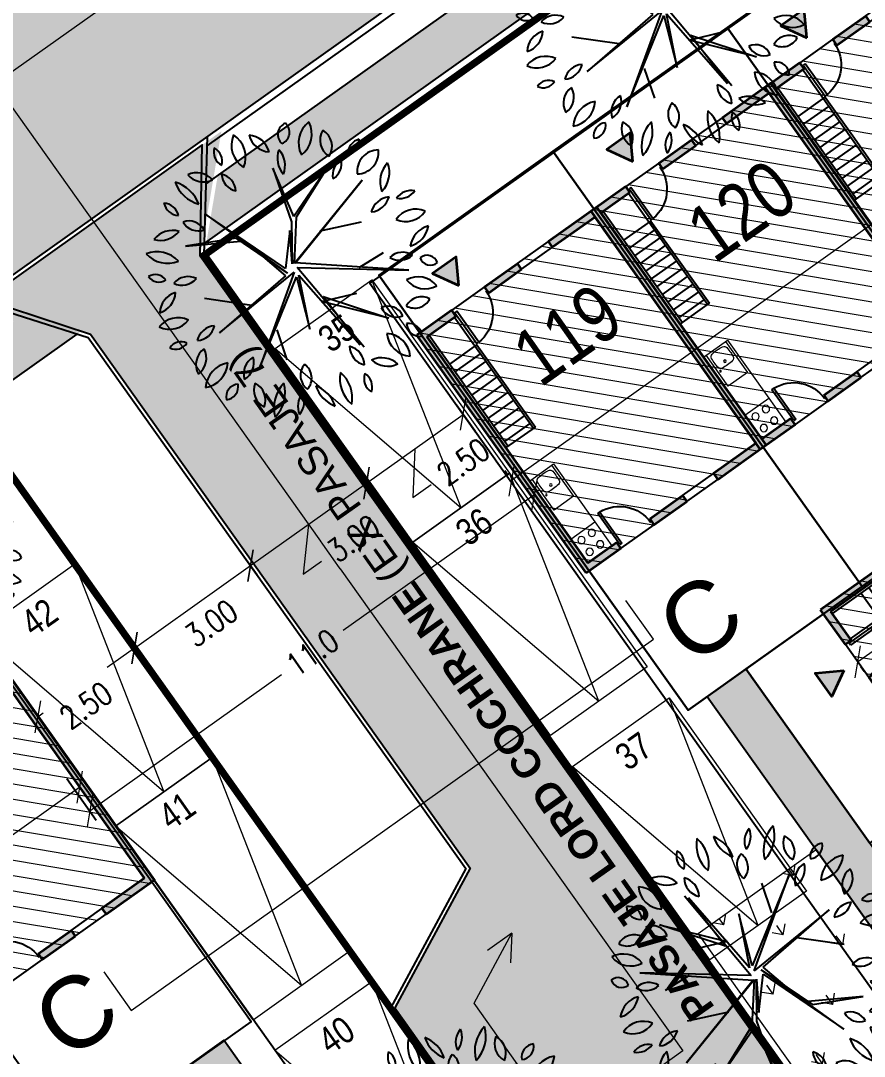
# Model space of a CAD drawing. Header units: metres. Extents: x 12 to 777, y -493 to 333.
# Drawn here: x 461.14 to 478.91, y -296 to -274.19 of the extents above; entities that cross this region are included whole.
import ezdxf
from ezdxf.enums import TextEntityAlignment as Align

# ---------------------------------------------------------------- set-up
doc = ezdxf.new("R2010")
doc.units = ezdxf.units.M
doc.header["$LTSCALE"] = 5
doc.header["$MEASUREMENT"] = 0
doc.linetypes.add('HIDDEN', pattern=[0.375, 0.25, -0.125])
doc.layers.get('0').update_dxf_attribs({"color": 30})
for name, color, linetype, lineweight in [('A-ANNO-DIMS', 3, 'Continuous', 18), ('A-ANNO-TEXT', 3, 'Continuous', 18), ('A-DOOR-FULL', 4, 'Continuous', 25), ('A-ELEV-OVHD', 3, 'HIDDEN', 18), ('A-FLOR-PATT', 8, 'Continuous', 18), ('A-FLOR-STRS', 4, 'Continuous', 25), ('A-FLOR-WDWK', 4, 'Continuous', 25), ('A-FURN', 8, 'Continuous', 18), ('A-WALL-FULL', 7, 'Continuous', 35), ('A-WALL-PATT', 8, 'Continuous', 18), ('G-PLAN-OTLN', 7, 'Continuous', 35), ('U-ANNO-PATT', 8, 'Continuous', 18), ('U-ANNO-SYMB', 3, 'Continuous', 18), ('U-BLDG-TYPE', 7, 'Continuous', 35), ('U-CURB', 4, 'Continuous', 25), ('U-PARK-MNR', 255, 'Continuous', 13)]:
    doc.layers.add(name, color=color, linetype=linetype, lineweight=lineweight)
for name, color, linetype in [('U-BLDG', 7, 'Continuous'), ('U-PROP', 1, 'Continuous'), ('U-SDWK', 4, 'Continuous'), ('U-STRT', 4, 'Continuous'), ('U-VEGE', 70, 'Continuous')]:
    doc.layers.add(name, color=color, linetype=linetype)
doc.styles.add('E-ARIAL', font='arial.ttf')
doc.styles.add('E-ROMANS', font='romans.shx', dxfattribs={"width": 0.8})
doc.dimstyles.new('E-0200_TICK_24', dxfattribs={"dimscale": 0.001, "dimtxt": 480, "dimasz": 480, "dimexe": 240, "dimexo": 120, "dimgap": 240, "dimtad": 0, "dimzin": 0, "dimdsep": 46, "dimtxsty": 'E-ROMANS', "dimblk": 'OBLIQUE', "dimcen": 240, "dimclrd": 256, "dimclre": 256, "dimclrt": 256, "dimadec": 0, "dimazin": 0, "dimtfac": 1, "dimtmove": 1, "dimatfit": 3, "dimldrblk": 'OPEN90', "dimfxl": 1, "dimtfill": 1, "dimtolj": 1, "dimtzin": 0, "dimlwd": -1, "dimarcsym": 0})

# ---------------------------------------------------------------- blocks, each defined once
blk = doc.blocks.new('_Oblique')
at = {"color": 0, "linetype": 'ByBlock', "lineweight": -2}
blk.add_line((-0.5, -0.5), (0.5, 0.5), dxfattribs=at)
blk = doc.blocks.new('*D247')
at = {"layer": 'A-ANNO-DIMS', "lineweight": -2, "ltscale": 5, "transparency": 16777216}
for p, q in [((465.628, -285.17), (466.121, -285.864)), ((463.184, -286.907), (463.678, -287.601))]:
    blk.add_line(p, q, dxfattribs=at)
at = {"layer": 'A-ANNO-DIMS', "ltscale": 5, "transparency": 16777216}
blk.add_line((463.539, -287.405), (465.982, -285.668), dxfattribs=at)
at = {"layer": 'A-ANNO-DIMS', "ltscale": 5, "transparency": 16777216, "xscale": 0.48, "yscale": 0.48, "zscale": 0.48}
for p, rotation in [((465.982, -285.668), 35.41278118758976), ((463.539, -287.405), 215.4127811875897)]:
    blk.add_blockref('_Oblique', p, dxfattribs=dict(at, rotation=rotation))
at = {"layer": 'A-ANNO-DIMS', "ltscale": 5, "transparency": 16777216, "insert": (465.159, -286.88), "char_height": 0.48, "attachment_point": 5, "rotation": 35.4128, "style": 'E-ROMANS', "bg_fill": 3, "box_fill_scale": 1.25, "bg_fill_color": 256, "bg_fill_true_color": 13158600, "bg_fill_transparency": 0}
blk.add_mtext('\\A1;3.00', dxfattribs=at)
blk = doc.blocks.new('_Open90')
at = {"color": 0, "linetype": 'ByBlock', "lineweight": -2}
for p, q in [((-0.5, 0.5), (0, 0)), ((0, 0), (-1, 0)), ((0, 0), (-0.5, -0.5))]:
    blk.add_line(p, q, dxfattribs=at)
blk = doc.blocks.new('*D248')
at = {"layer": 'A-ANNO-DIMS', "lineweight": -2, "ltscale": 5, "transparency": 16777216}
for p, q in [((468.397, -283.892), (468.286, -283.736)), ((465.628, -285.17), (466.121, -285.864))]:
    blk.add_line(p, q, dxfattribs=at)
at = {"layer": 'A-ANNO-DIMS', "ltscale": 5, "transparency": 16777216}
for p, q in [((465.982, -285.668), (468.425, -283.931)), ((467.203, -284.8), (467.09, -285.852)), ((467.09, -285.852), (467.481, -285.574))]:
    blk.add_line(p, q, dxfattribs=at)
at = {"layer": 'A-ANNO-DIMS', "ltscale": 5, "transparency": 16777216, "xscale": 0.48, "yscale": 0.48, "zscale": 0.48}
for p, rotation in [((468.425, -283.931), 35.41278118758976), ((465.982, -285.668), 215.4127811875897)]:
    blk.add_blockref('_Oblique', p, dxfattribs=dict(at, rotation=rotation))
at = {"layer": 'A-ANNO-DIMS', "ltscale": 5, "transparency": 16777216, "insert": (468.153, -285.096), "char_height": 0.48, "attachment_point": 5, "rotation": 35.4128, "style": 'E-ROMANS', "bg_fill": 3, "box_fill_scale": 1.25, "bg_fill_color": 256, "bg_fill_true_color": 13158600, "bg_fill_transparency": 0}
blk.add_mtext('\\A1;3.00', dxfattribs=at)
blk = doc.blocks.new('*D257')
at = {"layer": 'A-ANNO-DIMS', "ltscale": 5, "transparency": 16777216}
for p, q in [((468.425, -283.931), (470.463, -282.482)), ((469.444, -283.207), (469.4, -284.237)), ((469.4, -284.237), (469.791, -283.959))]:
    blk.add_line(p, q, dxfattribs=at)
at = {"layer": 'A-ANNO-DIMS', "lineweight": -2, "ltscale": 5, "transparency": 16777216}
for p, q in [((471.144, -283.441), (470.324, -282.287)), ((468.397, -283.892), (468.286, -283.736))]:
    blk.add_line(p, q, dxfattribs=at)
at = {"layer": 'A-ANNO-DIMS', "ltscale": 5, "transparency": 16777216, "xscale": 0.48, "yscale": 0.48, "zscale": 0.48, "rotation": 215.4127811875897}
blk.add_blockref('_Oblique', (468.425, -283.931), dxfattribs=at)
at = {"layer": 'A-ANNO-DIMS', "ltscale": 5, "transparency": 16777216, "insert": (470.464, -283.481), "char_height": 0.48, "attachment_point": 5, "rotation": 35.4128, "style": 'E-ROMANS', "bg_fill": 3, "box_fill_scale": 1.25, "bg_fill_color": 256, "bg_fill_true_color": 13158600, "bg_fill_transparency": 0}
blk.add_mtext('\\A1;2.50', dxfattribs=at)
at = {"layer": 'A-ANNO-DIMS', "ltscale": 5, "transparency": 16777216, "xscale": 0.48, "yscale": 0.48, "zscale": 0.48, "rotation": 35.41278118758976}
blk.add_blockref('_Oblique', (470.463, -282.482), dxfattribs=at)
blk = doc.blocks.new('*D258')
at = {"layer": 'A-ANNO-DIMS', "lineweight": -2, "ltscale": 5, "transparency": 16777216}
for p, q in [((463.184, -286.907), (463.678, -287.601)), ((462.18, -289.808), (461.362, -288.658))]:
    blk.add_line(p, q, dxfattribs=at)
at = {"layer": 'A-ANNO-DIMS', "ltscale": 5, "transparency": 16777216}
for p, q in [((463.539, -287.405), (462.964, -287.814)), ((461.501, -288.854), (461.619, -288.77))]:
    blk.add_line(p, q, dxfattribs=at)
at = {"layer": 'A-ANNO-DIMS', "ltscale": 5, "transparency": 16777216, "xscale": 0.48, "yscale": 0.48, "zscale": 0.48, "rotation": 35.41278118758976}
blk.add_blockref('_Oblique', (463.539, -287.405), dxfattribs=at)
at = {"layer": 'A-ANNO-DIMS', "ltscale": 5, "transparency": 16777216, "insert": (462.518, -288.61), "char_height": 0.48, "attachment_point": 5, "rotation": 35.4128, "style": 'E-ROMANS', "bg_fill": 3, "box_fill_scale": 1.25, "bg_fill_color": 256, "bg_fill_true_color": 13158600, "bg_fill_transparency": 0}
blk.add_mtext('\\A1;2.50', dxfattribs=at)
at = {"layer": 'A-ANNO-DIMS', "ltscale": 5, "transparency": 16777216, "xscale": 0.48, "yscale": 0.48, "zscale": 0.48, "rotation": 215.4127811875897}
blk.add_blockref('_Oblique', (461.501, -288.854), dxfattribs=at)
blk = doc.blocks.new('arbolito')
at = {"linetype": 'ByBlock'}
for p, q in [((-435.9256, -26.3309), (-435.8532, -27.2363)), ((-435.826, -27.1729), (-435.9075, -26.3671)), ((-435.9075, -26.3671), (-435.8894, -26.8983)), ((-436.2486, -26.4124), (-435.8532, -26.8711)), ((-435.8894, -26.8983), (-436.2486, -26.4124)), ((-435.3912, -26.8953), (-435.3127, -26.6327)), ((-436.6319, -26.6538), (-435.8622, -27.2786)), ((-435.8532, -27.2363), (-436.6319, -26.6538)), ((-435.6298, -26.7353), (-435.826, -27.1729)), ((-435.8079, -27.2182), (-435.0745, -26.7112)), ((-435.0745, -26.7112), (-435.7989, -27.1729)), ((-435.7989, -27.1729), (-435.6298, -26.7353)), ((-435.8532, -26.8711), (-436.1459, -26.7534)), ((-436.2936, -26.9224), (-436.5411, -26.9073)), ((-434.9689, -27.1639), (-435.8079, -27.2182)), ((-435.7264, -27.2363), (-434.9689, -27.1639)), ((-436.7556, -27.5291), (-435.8532, -27.2786)), ((-435.8622, -27.2786), (-436.7556, -27.5291)), ((-436.2001, -27.3812), (-436.5411, -27.2363)), ((-435.8532, -27.2786), (-436.1037, -27.5985)), ((-435.7536, -27.2454), (-435.5665, -27.7524)), ((-435.4669, -28.0845), (-435.7536, -27.2454)), ((-435.6117, -27.6921), (-435.7264, -27.2363)), ((-435.3369, -27.1971), (-435.0351, -27.4838)), ((-436.0433, -27.5895), (-435.8351, -27.2876)), ((-435.986, -27.5382), (-435.7626, -27.2876)), ((-435.8351, -27.2876), (-435.986, -27.5382)), ((-435.7626, -27.2876), (-435.4669, -28.0845)), ((-436.1037, -27.5985), (-436.5775, -27.7977)), ((-436.5775, -27.7977), (-436.0856, -27.6166)), ((-436.1822, -28.0663), (-436.0433, -27.5895)), ((-436.0856, -27.6166), (-436.1822, -28.0663)), ((-435.1651, -27.9517), (-435.6117, -27.6921)), ((-435.5665, -27.7524), (-435.1651, -27.9517))]:
    blk.add_line(p, q, dxfattribs=at)
for centre, radius, start, end in [((-435.6723, -26.087), 0.135, 125.40933, 202.71009), ((-435.875, -26.0291), 0.135, 305.40933, 22.71009), ((-435.3452, -26.1999), 0.2928, 133.81169, 194.30773), ((-435.8316, -26.0609), 0.2928, 313.81169, 14.30773), ((-436.0226, -26.144), 0.2149, 149.47372, 231.75859), ((-436.3406, -26.2036), 0.2149, 329.47372, 51.75859), ((-435.8748, -25.9958), 0.2103, 192.30595, 259.6849), ((-436.118, -26.2476), 0.2103, 12.30595, 79.6849), ((-435.1384, -26.1418), 0.2943, 163.46423, 212.79056), ((-435.668, -26.2174), 0.2943, 343.46423, 32.79056), ((-436.2957, -26.1795), 0.1161, 146.81507, 244.01934), ((-436.4437, -26.2203), 0.1161, 326.81507, 64.01934), ((-435.0833, -26.3473), 0.1729, 104.10036, 168.46502), ((-435.2949, -26.145), 0.1729, 284.10036, 348.46502), ((-435.6964, -26.2995), 0.1708, 145.52479, 220.83273), ((-435.9665, -26.3145), 0.1708, 325.52479, 40.83273), ((-434.886, -26.5821), 0.3032, 100.3005, 160.44765), ((-435.2259, -26.1823), 0.3032, 280.3005, 340.44765), ((-436.5686, -26.4756), 0.1498, 25.45365, 116.6852), ((-436.5006, -26.2773), 0.1498, 205.45365, 296.6852), ((-436.2175, -26.3869), 0.1434, 168.8066, 257.6391), ((-436.3888, -26.4991), 0.1434, 348.8066, 77.6391), ((-435.2752, -26.4618), 0.1476, 103.89139, 198.90395), ((-435.4502, -26.3664), 0.1476, 283.89139, 18.90395), ((-436.5415, -26.3874), 0.2105, 183.31893, 263.19036), ((-436.7766, -26.6086), 0.2105, 3.31893, 83.19036), ((-434.8225, -26.5501), 0.1648, 122.58173, 207.17999), ((-435.0579, -26.4865), 0.1648, 302.58173, 27.17999), ((-436.7822, -26.5887), 0.0949, 163.49335, 274.46973), ((-436.8658, -26.6563), 0.0949, 343.49335, 94.46973), ((-434.7372, -26.7537), 0.1148, 59.98145, 155.66759), ((-436.7107, -26.902), 0.1625, 22.57231, 98.33354), ((-436.5842, -26.6788), 0.1625, 202.57231, 278.33354), ((-434.9231, -26.8768), 0.1707, 86.02822, 161.36976), ((-435.0731, -26.6519), 0.1707, 266.02822, 341.36976), ((-434.7844, -26.607), 0.1148, 239.98145, 335.66759), ((-436.8388, -27.021), 0.218, 69.72014, 135.64891), ((-436.9192, -26.664), 0.218, 249.72014, 315.64891), ((-434.6939, -27.0592), 0.2365, 64.73526, 140.57812), ((-434.7756, -26.6952), 0.2365, 244.73526, 320.57812), ((-436.9745, -27.1828), 0.2058, 30.94824, 110.57839), ((-436.8703, -26.8843), 0.2058, 210.94824, 290.57839), ((-434.6096, -27.1482), 0.1697, 90.25287, 173.52208), ((-434.7789, -26.9594), 0.1697, 270.25287, 353.52208), ((-437.0241, -27.3406), 0.1622, 44.25765, 108.59266), ((-436.9596, -27.0738), 0.1622, 224.25765, 288.59266), ((-436.7477, -27.4131), 0.18, 60.50948, 129.29199), ((-436.773, -27.1171), 0.18, 240.50948, 309.29199), ((-434.8589, -27.3649), 0.1674, 58.87476, 131.21352), ((-434.8827, -27.0958), 0.1674, 238.87476, 311.21352), ((-434.6422, -27.3628), 0.1149, 28.19814, 112.19179), ((-434.5843, -27.2021), 0.1149, 208.19814, 292.19179), ((-437.0685, -27.2893), 0.2377, 280.87616, 345.44791), ((-436.7936, -27.5824), 0.2377, 100.87616, 165.44791), ((-434.7527, -27.6133), 0.2094, 29.1952, 106.7189), ((-434.6301, -27.3106), 0.2094, 209.1952, 286.7189), ((-436.8592, -27.7514), 0.1874, 54.97446, 151.37923), ((-436.9161, -27.5082), 0.1874, 234.97446, 331.37923), ((-434.707, -27.7932), 0.1938, 71.37117, 141.75354), ((-434.7973, -27.4896), 0.1938, 251.37117, 321.75354), ((-436.5628, -27.8455), 0.1609, 87.17243, 157.23647), ((-436.7032, -27.6226), 0.1609, 267.17243, 337.23647), ((-435.0392, -27.8284), 0.1658, 28.80716, 103.91988), ((-434.9338, -27.5876), 0.1658, 208.80716, 283.91988), ((-436.8275, -27.9317), 0.1502, 71.81925, 140.08176), ((-436.8958, -27.6927), 0.1502, 251.81925, 320.08176), ((-434.8579, -27.9208), 0.1087, 359.25572, 87.62866), ((-434.7447, -27.8136), 0.1087, 179.25572, 267.62866), ((-436.5751, -28.0177), 0.1673, 113.47529, 203.45596), ((-436.7951, -27.9309), 0.1673, 293.47529, 23.45596), ((-435.0951, -28.1243), 0.2491, 6.54869, 76.89113), ((-434.7911, -27.8533), 0.2491, 186.54869, 256.89113), ((-436.1133, -28.1412), 0.2057, 122.88731, 186.72533), ((-436.4293, -27.9926), 0.2057, 302.88731, 6.72533), ((-435.2302, -27.991), 0.1508, 173.64998, 254.65144), ((-435.42, -28.1197), 0.1508, 353.64998, 74.65144), ((-436.6772, -27.9831), 0.2286, 271.63276, 352.02679), ((-436.4442, -28.2434), 0.2286, 91.63276, 172.02679), ((-435.6643, -28.1738), 0.1616, 148.78766, 221.59771), ((-435.9234, -28.1974), 0.1616, 328.78766, 41.59771), ((-435.1369, -28.2892), 0.2074, 38.69621, 106.24155), ((-435.033, -27.9604), 0.2074, 218.69621, 286.24155), ((-435.1657, -28.2638), 0.3174, 165.20711, 218.32175), ((-435.7217, -28.3795), 0.3174, 345.20711, 38.32175), ((-436.3943, -28.297), 0.1056, 76.54191, 193.47743), ((-436.4724, -28.2189), 0.1056, 256.54191, 13.47743), ((-436.0541, -28.2697), 0.1953, 159.11699, 230.36062), ((-436.3612, -28.3505), 0.1953, 339.11699, 50.36062), ((-435.8523, -28.4148), 0.2331, 122.11699, 201.72753), ((-436.1927, -28.3037), 0.2331, 302.11699, 21.72753), ((-435.1433, -28.2603), 0.138, 156.77542, 231.28797), ((-435.3564, -28.3135), 0.138, 336.77542, 51.28797), ((-435.7457, -28.4479), 0.1341, 129.7475, 206.0709), ((-435.952, -28.4038), 0.1341, 309.7475, 26.0709), ((-435.7228, -28.4658), 0.1815, 5.31956, 80.41897), ((-435.5119, -28.2701), 0.1815, 185.31956, 260.41897)]:
    blk.add_arc(centre, radius, start, end, dxfattribs=at)
blk = doc.blocks.new('*D252')
at = {"layer": 'A-ANNO-DIMS', "ltscale": 5, "transparency": 16777216}
for p, q in [((484.207, -295.338), (477.468, -300.13)), ((469.13, -306.058), (475.869, -301.267))]:
    blk.add_line(p, q, dxfattribs=at)
at = {"layer": 'A-ANNO-DIMS', "lineweight": -2, "ltscale": 5, "transparency": 16777216}
for p, q in [((484.297, -295.465), (484.068, -295.143)), ((469.22, -306.185), (468.991, -305.863))]:
    blk.add_line(p, q, dxfattribs=at)
at = {"layer": 'A-ANNO-DIMS', "ltscale": 5, "transparency": 16777216, "xscale": 0.48, "yscale": 0.48, "zscale": 0.48}
for p, rotation in [((484.207, -295.338), 35.41278118758976), ((469.13, -306.058), 215.4127811875897)]:
    blk.add_blockref('_Oblique', p, dxfattribs=dict(at, rotation=rotation))
at = {"layer": 'A-ANNO-DIMS', "ltscale": 5, "transparency": 16777216, "insert": (476.676, -300.709), "char_height": 0.48, "attachment_point": 5, "rotation": 35.4128, "style": 'E-ROMANS', "bg_fill": 3, "box_fill_scale": 1.25, "bg_fill_color": 256, "bg_fill_true_color": 13158600, "bg_fill_transparency": 0}
blk.add_mtext('\\A1;18.50', dxfattribs=at)
blk = doc.blocks.new('*D259')
at = {"layer": 'A-ANNO-DIMS', "lineweight": -2, "ltscale": 5, "transparency": 16777216}
for p, q in [((471.488, -283.492), (472.109, -284.365)), ((462.112, -290.151), (462.736, -291.029))]:
    blk.add_line(p, q, dxfattribs=at)
at = {"layer": 'A-ANNO-DIMS', "ltscale": 5, "transparency": 16777216}
for p, q in [((471.97, -284.17), (467.935, -287.038)), ((462.597, -290.833), (466.635, -287.963))]:
    blk.add_line(p, q, dxfattribs=at)
at = {"layer": 'A-ANNO-DIMS', "ltscale": 5, "transparency": 16777216, "xscale": 0.48, "yscale": 0.48, "zscale": 0.48}
for p, rotation in [((471.97, -284.17), 35.41278118758976), ((462.597, -290.833), 215.4127811875897)]:
    blk.add_blockref('_Oblique', p, dxfattribs=dict(at, rotation=rotation))
at = {"layer": 'A-ANNO-DIMS', "ltscale": 5, "transparency": 16777216, "insert": (467.285, -287.501), "char_height": 0.48, "attachment_point": 5, "rotation": 35.4128, "style": 'E-ROMANS', "bg_fill": 3, "box_fill_scale": 1.25, "bg_fill_color": 256, "bg_fill_true_color": 13158600, "bg_fill_transparency": 0}
blk.add_mtext('\\A1;11.0', dxfattribs=at)
blk = doc.blocks.new('LB-SUP PATIOS$0$CASATIPO')
at = {"layer": 'A-FLOR-PATT'}
h = blk.add_hatch(dxfattribs=at)
h.set_pattern_fill('LINE', color=256, scale=0.1, angle=45, style=0)
h.set_pattern_definition([(45, (-6e-14, 0), (-0.224506, 0.224506), [])])
h.paths.add_polyline_path([(-0.075, 6.15), (4.575, 6.15), (4.575, 0), (-0.075, 0)])
at = {"layer": 'A-WALL-FULL'}
blk.add_hatch(color=254, dxfattribs=at).paths.add_polyline_path([(1.25, -0.342), (1.553, -0.866), (0.947, -0.866)])
at = {"layer": 'A-WALL-PATT'}
h = blk.add_hatch(color=256, dxfattribs=at)
h.paths.add_polyline_path([(0.825, 6.15), (-0.075, 6.15), (-0.075, 0), (0.825, 0), (0.825, 0.15), (0.075, 0.15), (0.075, 6), (0.825, 6)])
h.paths.add_polyline_path([(2.525, 0.15), (1.675, 0.15), (1.675, 0), (2.525, 0)])
h.paths.add_polyline_path([(4.575, 6.15), (3.325, 6.15), (3.325, 6), (4.425, 6), (4.425, 0.15), (3.325, 0.15), (3.325, 0), (4.575, 0)])
h.paths.add_polyline_path([(2.525, 6.15), (1.675, 6.15), (1.675, 6), (2.525, 6)])
at = {"layer": 'A-DOOR-FULL'}
for p, q in [((1.675, 6.15), (0.825, 6.15)), ((0.9, 6.07), (0.85, 6.07)), ((0.85, 6.07), (0.85, 5.27)), ((0.9, 5.27), (0.9, 6.07)), ((0.85, 5.27), (0.9, 5.27)), ((0.85, 0.88), (0.9, 0.88)), ((0.85, 0.08), (0.85, 0.88)), ((0.9, 0.88), (0.9, 0.08)), ((0.9, 0.08), (0.85, 0.08))]:
    blk.add_line(p, q, dxfattribs=at)
at = {"layer": 'A-DOOR-FULL', "color": 1}
blk.add_line((1.675, 0), (0.825, 0), dxfattribs=at)
at = {"layer": 'A-DOOR-FULL'}
for centre, start, end in [((0.847, 6.071), 273.7768, 359.9185), ((0.847, 0.079), 0.0815, 86.2232)]:
    blk.add_arc(centre, 0.803, start, end, dxfattribs=at)
at = {"layer": 'A-FLOR-STRS'}
for p, q in [((0.075, 3.025), (0.835, 3.025)), ((0.135, 2.9), (0.785, 2.9)), ((0.135, 2.7), (0.785, 2.7)), ((0.135, 2.5), (0.785, 2.5)), ((0.135, 2.3), (0.785, 2.3)), ((0.135, 2.1), (0.785, 2.1)), ((0.135, 1.9), (0.785, 1.9)), ((0.135, 1.7), (0.485, 1.7)), ((0.485, 1.7), (0.785, 1.7)), ((0.135, 1.5), (0.785, 1.5)), ((0.135, 1.3), (0.785, 1.3)), ((0.135, 1.1), (0.785, 1.1)), ((0.135, 0.9), (0.835, 0.9)), ((0.785, 0.9), (0.785, 0.15))]:
    blk.add_line(p, q, dxfattribs=at)
for points in [[(0.135, 0.15), (0.135, 3.025)], [(0.785, 3.025), (0.785, 1.873)], [(0.835, 1.902), (0.835, 3.025)], [(0.785, 1.873), (0.785, 0.9), (0.835, 0.9), (0.835, 1.902)]]:
    blk.add_lwpolyline(points, dxfattribs=at)
at = {"layer": 'A-FLOR-WDWK'}
for points in [[(2.525, 6.15), (3.325, 6.15)], [(2.525, 6), (3.325, 6)], [(2.525, 0.15), (3.325, 0.15)], [(2.525, 0), (3.325, 0)]]:
    blk.add_lwpolyline(points, dxfattribs=at)
at = {"layer": 'A-FURN'}
for p, q in [((0.695, 5.38), (0.695, 6)), ((0.075, 5.38), (0.695, 5.38)), ((0.145, 4.68), (0.145, 3.88)), ((0.645, 4.68), (0.145, 4.68)), ((0.645, 3.88), (0.645, 4.68)), ((0.075, 3.88), (0.695, 3.88))]:
    blk.add_line(p, q, dxfattribs=at)
blk.add_lwpolyline([(0.695, 3.88), (0.695, 5.38)], dxfattribs=at)
for centre, radius in [((0.243, 5.83), 0.0778), ((0.513, 5.83), 0.0778), ((0.243, 5.53), 0.0778), ((0.513, 5.53), 0.0778), ((0.195, 4.323), 0.019), ((0.195, 4.323), 0.019), ((0.393, 4.209), 0.0275), ((0.393, 4.209), 0.0275)]:
    blk.add_circle(centre, radius, dxfattribs=at)
for centre, radius, start, end in [((0.943, 4.133), 0.75, 172.77, 180), ((0.943, 4.133), 0.75, 172.77, 180), ((0.273, 4.218), 0.075, 100.3812, 172.77), ((0.273, 4.218), 0.075, 100.3812, 172.77), ((0.395, 3.554), 0.75, 90, 100.3812), ((0.395, 3.554), 0.75, 90, 100.3812), ((0.395, 3.554), 0.75, 79.6188, 90), ((0.395, 3.554), 0.75, 79.6188, 90), ((0.517, 4.218), 0.075, 7.23, 79.6188), ((0.517, 4.218), 0.075, 7.23, 79.6188), ((-0.153, 4.133), 0.75, 360, 7.23), ((-0.153, 4.133), 0.75, 360, 7.23), ((1.755, 4.133), 1.562, 179.9987, 185.0083), ((1.755, 4.133), 1.562, 179.9987, 185.0083), ((0.273, 4.006), 0.075, 187.23, 259.6188), ((0.273, 4.006), 0.075, 187.23, 259.6188), ((0.395, 4.67), 0.75, 259.6188, 270), ((0.395, 4.67), 0.75, 259.6188, 270), ((0.395, 4.67), 0.75, 270, 280.3812), ((0.395, 4.67), 0.75, 270, 280.3812), ((0.517, 4.006), 0.075, 280.3812, 352.77), ((0.517, 4.006), 0.075, 280.3812, 352.77), ((-0.965, 4.133), 1.562, 354.9917, 0.0013), ((-0.965, 4.133), 1.562, 354.9917, 0.0013)]:
    blk.add_arc(centre, radius, start, end, dxfattribs=at)
at = {"layer": 'A-WALL-FULL'}
for p, q in [((-0.075, 6.15), (-0.075, 0)), ((-0.075, 6.15), (0.825, 6.15)), ((0.825, 6.15), (0.825, 6)), ((0.075, 0.15), (0.075, 6)), ((0.825, 6), (0.075, 6)), ((0.075, 0.15), (0.825, 0.15)), ((0.825, 0.15), (0.825, 0)), ((0.825, 0), (-0.075, 0))]:
    blk.add_line(p, q, dxfattribs=at)
for points in [[(1.675, 6), (1.675, 6.15)], [(1.675, 6.15), (2.525, 6.15)], [(2.525, 6), (2.525, 6.15)], [(3.325, 6.15), (4.575, 6.15), (4.575, 0), (3.325, 0)], [(3.325, 6), (3.325, 6.15)], [(1.675, 6), (2.525, 6)], [(4.425, 6), (4.425, 0.15), (3.325, 0.15)], [(4.425, 6), (3.325, 6)], [(1.675, 0.15), (2.525, 0.15)], [(1.675, 0.15), (1.675, 0)], [(2.525, 0.15), (2.525, 0)], [(3.325, 0.15), (3.325, 0)], [(1.675, 0), (2.525, 0)]]:
    blk.add_lwpolyline(points, dxfattribs=at)
blk.add_lwpolyline([(1.25, -0.342), (1.553, -0.866), (0.947, -0.866)], close=True, dxfattribs=at)
blk = doc.blocks.new('*D478')
at = {"layer": 'A-ANNO-DIMS', "lineweight": -2, "transparency": 16777216}
for p, q in [((493.534, -268.033), (493.464, -267.935)), ((471.41, -283.77), (471.34, -283.672))]:
    blk.add_line(p, q, dxfattribs=at)
at = {"layer": 'A-ANNO-DIMS', "transparency": 16777216}
for p, q in [((493.603, -268.131), (483.996, -274.965)), ((471.479, -283.868), (482.353, -276.133))]:
    blk.add_line(p, q, dxfattribs=at)
at = {"layer": 'A-ANNO-DIMS', "transparency": 16777216, "xscale": 0.48, "yscale": 0.48, "zscale": 0.48}
for p, rotation in [((493.603, -268.131), 35.42510156300691), ((471.479, -283.868), 215.4251015630069)]:
    blk.add_blockref('_Oblique', p, dxfattribs=dict(at, rotation=rotation))
at = {"layer": 'A-ANNO-DIMS', "transparency": 16777216, "insert": (483.174, -275.549), "char_height": 0.48, "attachment_point": 5, "rotation": 35.4251, "style": 'E-ROMANS', "bg_fill": 3, "box_fill_scale": 1.25, "bg_fill_color": 256, "bg_fill_true_color": 13158600, "bg_fill_transparency": 0}
blk.add_mtext('\\A1;27.00', dxfattribs=at)
blk = doc.blocks.new('*D480')
at = {"layer": 'A-ANNO-DIMS', "ltscale": 5, "transparency": 16777216}
for p, q in [((462.388, -290.335), (445.353, -302.452)), ((432.837, -311.355), (443.71, -303.62))]:
    blk.add_line(p, q, dxfattribs=at)
at = {"layer": 'A-ANNO-DIMS', "lineweight": -2, "ltscale": 5, "transparency": 16777216}
for p, q in [((462.319, -290.237), (462.249, -290.139)), ((432.767, -311.257), (432.698, -311.16))]:
    blk.add_line(p, q, dxfattribs=at)
at = {"layer": 'A-ANNO-DIMS', "ltscale": 5, "transparency": 16777216, "xscale": 0.48, "yscale": 0.48, "zscale": 0.48}
for p, rotation in [((462.388, -290.335), 35.42510156300691), ((432.837, -311.355), 215.4251015630069)]:
    blk.add_blockref('_Oblique', p, dxfattribs=dict(at, rotation=rotation))
at = {"layer": 'A-ANNO-DIMS', "ltscale": 5, "transparency": 16777216, "insert": (444.532, -303.036), "char_height": 0.48, "attachment_point": 5, "rotation": 35.4251, "style": 'E-ROMANS', "bg_fill": 3, "box_fill_scale": 1.25, "bg_fill_color": 256, "bg_fill_true_color": 13158600, "bg_fill_transparency": 0}
blk.add_mtext('\\A1;36.20', dxfattribs=at)
blk = doc.blocks.new('*D502')
at = {"layer": 'A-ANNO-DIMS', "lineweight": -2, "ltscale": 5, "transparency": 16777216}
for p, q in [((483.715, -284.033), (483.645, -283.935)), ((478.842, -287.792), (478.912, -287.891))]:
    blk.add_line(p, q, dxfattribs=at)
at = {"layer": 'A-ANNO-DIMS', "ltscale": 5, "transparency": 16777216}
for p, q in [((483.784, -284.13), (481.944, -285.44)), ((478.773, -287.695), (480.614, -286.386))]:
    blk.add_line(p, q, dxfattribs=at)
at = {"layer": 'A-ANNO-DIMS', "ltscale": 5, "transparency": 16777216, "xscale": 0.48, "yscale": 0.48, "zscale": 0.48}
for p, rotation in [((483.784, -284.13), 35.42510156300691), ((478.773, -287.695), 215.4251015630069)]:
    blk.add_blockref('_Oblique', p, dxfattribs=dict(at, rotation=rotation))
at = {"layer": 'A-ANNO-DIMS', "ltscale": 5, "transparency": 16777216, "insert": (481.279, -285.913), "char_height": 0.48, "attachment_point": 5, "rotation": 35.4251, "style": 'E-ROMANS', "bg_fill": 3, "box_fill_scale": 1.25, "bg_fill_color": 256, "bg_fill_true_color": 13158600, "bg_fill_transparency": 0}
blk.add_mtext('\\A1;6.00', dxfattribs=at)
blk = doc.blocks.new('ESTACIONAMIENTO')
blk.add_lwpolyline([(-2.5, -5), (0, -5), (0, 0), (-2.5, 0)], close=True)
blk.add_lwpolyline([(-2.5, -5), (-1.25, 0), (0, -5)])

msp = doc.modelspace()

# ---------------------------------------------------------------- hatches: boundary and pattern name
at = {"layer": 'U-ANNO-PATT'}
h = msp.add_hatch(dxfattribs=at)
h.set_pattern_fill('DOTS', color=256, scale=0.1, style=0)
h.set_pattern_definition([(35.412781, (201.82205, 533.24843), (-0.02729924, 0.175375895), [0, -0.15875])])
h.paths.add_polyline_path([(492.272, -258.275), (465.293, -277.456), (465.057, -278.851), (493.667, -258.509)])
h = msp.add_hatch(dxfattribs=at)
h.set_pattern_fill('GRASS', color=256, scale=0.05, style=0)
h.set_pattern_definition([(125.4128, (433.9275, -320.9124), (-1.252261, 0.211517), [0.238125, -1.557925]), (80.4128, (433.9275, -320.9124), (-1.252262, 0.211517), [0.238125, -1.031875]), (170.4128, (433.9275, -320.9124), (-0.211517, -1.252262), [0.238125, -1.031875])])
h.paths.add_polyline_path([(475.413, -293.415), (477.898, -291.647), (484.344, -300.714), (474.137, -307.971), (467.707, -298.894), (470.201, -297.121), (475.217, -304.176), (480.429, -300.47)])

# ---------------------------------------------------------------- linework, layer by layer
at = {"layer": 'A-ELEV-OVHD', "ltscale": 5}
for q in [(470.975, -293.775), (471.464, -294.039)]:
    msp.add_line((471.487, -293.411), q, dxfattribs=at)
at = {"layer": 'U-CURB'}
msp.add_lwpolyline([(465.071, -276.829), (491.753, -257.858)], dxfattribs=at)
at = {"layer": 'U-PROP'}
msp.add_line((490.692, -263.904), (468.687, -279.55), dxfattribs=at)
at = {"layer": 'U-PROP', "ltscale": 5}
msp.add_line((497.207, -273.067), (475.202, -288.712), dxfattribs=at)
at = {"layer": 'U-PROP'}
for points in [[(479.69, -271.727), (476.022, -274.335), (482.537, -283.497), (486.204, -280.89)], [(476.022, -274.335), (472.355, -276.942), (478.869, -286.105), (482.537, -283.497)], [(486.204, -280.89), (482.537, -283.497), (476.421, -287.845), (479.03, -291.515), (488.813, -284.559)]]:
    msp.add_lwpolyline(points, close=True, dxfattribs=at)
at = {"layer": 'U-PROP', "ltscale": 5}
for points in [[(482.539, -283.501), (476.022, -274.335)], [(478.872, -286.109), (472.355, -276.942)]]:
    msp.add_lwpolyline(points, dxfattribs=at)
at = {"layer": 'U-SDWK', "color": 3}
for points in [[(465.05, -277.629), (492.516, -258.101)], [(465.019, -278.878), (493.708, -258.481)]]:
    msp.add_lwpolyline(points, dxfattribs=at)
at = {"layer": 'U-STRT'}
msp.add_lwpolyline([(425.41, -307.286), (425.231, -306.843, -0.347085), (425.927, -304.465), (530.148, -230.364, -0.015055), (531.15, -229.696), (582.282, -203.889)], format="xyb", dxfattribs=at)

# ---------------------------------------------------------------- block references
at = {"layer": 'U-BLDG-TYPE', "extrusion": (0, 0, -1), "zscale": -1.000000000000018, "rotation": 144.5748984369885}
for p in [(-476.886, -275.553), (-473.218, -278.161)]:
    msp.add_blockref('LB-SUP PATIOS$0$CASATIPO', p, dxfattribs=at)
at = {"layer": 'U-BLDG-TYPE', "extrusion": (0, 0, -1), "xscale": -1, "zscale": -1, "rotation": 54.58721879911081}
msp.add_blockref('LB-SUP PATIOS$0$CASATIPO', (-478.036, -286.659), dxfattribs=at)
at = {"layer": 'U-PARK-MNR', "ltscale": 5, "xscale": -1, "rotation": 215.4125143032168}
msp.add_blockref('ESTACIONAMIENTO', (477.699, -292.526), dxfattribs=at)
at = {"layer": 'U-VEGE', "xscale": 2.414352413293121, "yscale": 2.414352413293121, "zscale": 2.414352413293121, "rotation": 215.4130482401567}
msp.add_blockref('arbolito', (-344.807, -937.248), dxfattribs=at)

# ---------------------------------------------------------------- texts
at = {"layer": 'A-ANNO-TEXT', "style": 'E-ARIAL', "width": 0.8}
for s, height, p in [('120', 1.2, (476.324, -278.189)), ('119', 1.2, (472.657, -280.798)), ('35', 0.5633, (467.796, -280.772)), ('37', 0.5633, (474.054, -289.574)), ('40', 0.5633, (467.79, -295.555))]:
    msp.add_text(s, height=height, rotation=35.1739, dxfattribs=at).set_placement(p, align=Align.MIDDLE_CENTER)
at = {"layer": 'A-ANNO-TEXT', "char_height": 1.5, "attachment_point": 7, "rotation": 35.7741, "style": 'E-ARIAL'}
for insert in [(475.291, -287.844), (462.139, -296.157)]:
    msp.add_mtext('C', dxfattribs=dict(at, insert=insert))

# ---------------------------------------------------------------- next in the draw order: dimensions: what is measured, and where the dimension line sits
at = {"layer": 'A-ANNO-DIMS', "ltscale": 5}
dim = msp.add_linear_dim(base=(465.982, -285.668), p1=(463.115, -286.809), p2=(465.558, -285.072), angle=35.4128, dimstyle='E-0200_TICK_24', dxfattribs=at)
dim.commit()
dim.dimension.update_dxf_attribs({"geometry": '*D247', "text_midpoint": (465.159, -286.88), "dimtype": 160})

# ---------------------------------------------------------------- next in the draw order: hatches: boundary and pattern name
at = {"layer": 'U-ANNO-PATT'}
h = msp.add_hatch(dxfattribs=at)
h.set_pattern_fill('DOTS', color=256, scale=2, style=0)
h.set_pattern_definition([(35.412824, (300.04399, -130.1316), (-0.02147906, 0.1379852), [0, -0.124904013])])
h.paths.add_polyline_path([(476.42, -287.844), (475.605, -288.423), (484.343, -300.712), (474.136, -307.969), (465.42, -295.665), (464.607, -296.246), (473.922, -309.347), (485.736, -300.947)])

# ---------------------------------------------------------------- next in the draw order: linework, layer by layer
at = {"layer": 'U-SDWK', "color": 3}
msp.add_lwpolyline([(476.42, -287.844), (475.605, -288.423), (484.343, -300.712), (474.136, -307.969), (465.42, -295.665), (464.607, -296.246), (473.922, -309.347), (485.736, -300.947)], close=True, dxfattribs=at)

# ---------------------------------------------------------------- next in the draw order: dimensions: what is measured, and where the dimension line sits
at = {"layer": 'A-ANNO-DIMS', "ltscale": 5}
for base, p1, p2, picture, middle in [((468.425, -283.931), (465.558, -285.072), (468.467, -283.99), '*D248', (467.676, -285.435)), ((461.501, -288.854), (463.115, -286.809), (462.249, -289.906), '*D258', (462.518, -288.61))]:
    dim = msp.add_linear_dim(base=base, p1=p1, p2=p2, angle=35.4128, dimstyle='E-0200_TICK_24', dxfattribs=at)
    dim.commit()
    dim.dimension.update_dxf_attribs({"geometry": picture, "text_midpoint": middle, "dimtype": 160})

# ---------------------------------------------------------------- next in the draw order: linework, layer by layer
at = {"layer": 'U-SDWK', "color": 3}
msp.add_lwpolyline([(426.619, -306.182), (462.331, -280.79)], dxfattribs=at)

# ---------------------------------------------------------------- next in the draw order: block references
at = {"layer": 'U-VEGE', "xscale": 2.414352413293121, "yscale": 2.414352413293121, "zscale": 2.414352413293121, "rotation": 215.4130482401567}
msp.add_blockref('arbolito', (-361.306, -948.973), dxfattribs=at)

# ---------------------------------------------------------------- next in the draw order: dimensions: what is measured, and where the dimension line sits
at = {"layer": 'A-ANNO-DIMS', "ltscale": 5}
dim = msp.add_linear_dim(base=(470.463, -282.482), p1=(468.467, -283.99), p2=(471.214, -283.539), angle=35.4128, dimstyle='E-0200_TICK_24', dxfattribs=at)
dim.commit()
dim.dimension.update_dxf_attribs({"geometry": '*D257', "text_midpoint": (469.987, -283.82), "dimtype": 160})

# ---------------------------------------------------------------- next in the draw order: linework, layer by layer
at = {"layer": 'A-ELEV-OVHD', "color": 4, "ltscale": 100}
msp.add_lwpolyline([(518.052, -335.605, -0.013411), (518.052, -335.605), (518.052, -335.605, 0.02683), (518.052, -335.605), (464.096, -373.968), (453.047, -379.991), (428.958, -321.101), (421.681, -303.189), (528.319, -227.369, -0.016714), (529.629, -226.502), (590.796, -195.443)], format="xyb", dxfattribs=at)

# ---------------------------------------------------------------- next in the draw order: block references
at = {"layer": 'U-VEGE', "xscale": 2.414352413293121, "yscale": 2.414352413293121, "zscale": 2.414352413293121, "rotation": 215.4130482401567}
msp.add_blockref('arbolito', (-352.548, -942.754), dxfattribs=at)

# ---------------------------------------------------------------- next in the draw order: dimensions: what is measured, and where the dimension line sits
at = {"layer": 'A-ANNO-DIMS', "ltscale": 5}
dim = msp.add_linear_dim(base=(471.97, -284.17), p1=(462.042, -290.053), p2=(471.418, -283.394), angle=35.4128, text='11.0', dimstyle='E-0200_TICK_24', dxfattribs=at)
dim.commit()
dim.dimension.update_dxf_attribs({"geometry": '*D259', "text_midpoint": (467.285, -287.501), "dimtype": 160})
dim = msp.add_linear_dim(base=(484.207, -295.338), p1=(469.289, -306.283), p2=(484.367, -295.563), angle=35.4128, dimstyle='E-0200_TICK_24', dxfattribs=at)
dim.commit()
dim.dimension.update_dxf_attribs({"geometry": '*D252', "text_midpoint": (476.676, -300.709), "dimtype": 160})

# ---------------------------------------------------------------- next in the draw order: hatches: boundary and pattern name
at = {"layer": 'U-ANNO-PATT'}
h = msp.add_hatch(dxfattribs=at)
h.set_pattern_fill('AR-SAND', color=256, scale=0.01, style=0)
h.set_pattern_definition([(72.91278, (-361.98575, 509.12287), (-0.29663709, 0.38959949), [0, -0.38608, 0, -0.4318, 0, -0.41275]), (42.91278, (-361.98575, 509.1229), (-0.0490128, 0.84469353), [0, -0.20828, 0, -0.34798, 0, -0.13335]), (2.91278, (-362.24037, 508.94183), (0.64382484, 0.45952211), [0, -0.127, 0, -0.4572, 0, -0.5969]), (352.91278, (-362.2404, 508.9418), (0.4931181, 0.6241398), [0, -0.0635, 0, -0.29972, 0, -0.3429])])
h.paths.add_polyline_path([(484.695, -254.102), (446.057, -281.585), (450.103, -287.276), (488.747, -259.8)])
h = msp.add_hatch(dxfattribs=at)
h.set_pattern_fill('AR-SAND', color=256, scale=0.2, angle=35.4128, style=0)
h.set_pattern_definition([(72.91278, (817.1502, -240.77914), (-0.2335725, 0.30677125), [0, -0.304, 0, -0.34, 0, -0.325]), (42.91278, (817.1502, -240.77914), (-0.03859275, 0.665113), [0, -0.164, 0, -0.274, 0, -0.105]), (2.91278, (816.9497, -240.9217), (0.50694838, 0.36182842), [0, -0.1, 0, -0.36, 0, -0.47]), (352.91278, (816.9497, -240.9217), (0.3882817, 0.4914487), [0, -0.05, 0, -0.236, 0, -0.27])])
h.paths.add_polyline_path([(459.982, -280.35), (462.613, -280.792), (470.613, -292.043), (469.026, -294.984), (472.313, -299.607), (477.068, -296.226), (464.926, -279.148), (465.371, -276.518)])
h = msp.add_hatch(dxfattribs=at)
h.set_pattern_fill('DOTS', color=256, scale=0.1, style=0)
h.set_pattern_definition([(35.412781, (203.38527, 534.35988), (-0.02729924, 0.175375895), [0, -0.15875])])
h.paths.add_polyline_path([(462.457, -279.473), (425.086, -306.044, 0.10261), (425.231, -306.843), (425.333, -307.096), (427.428, -305.606), (428.182, -305.07), (463.853, -279.707)])

# ---------------------------------------------------------------- next in the draw order: linework, layer by layer
at = {"layer": 'A-ELEV-OVHD', "color": 4, "ltscale": 100}
msp.add_lwpolyline([(460.603, -275.516), (475.09, -295.892), (472.647, -297.629), (470.694, -294.882), (471.487, -293.411)], dxfattribs=at)
at = {"layer": 'G-PLAN-OTLN', "ltscale": 8, "const_width": 0.15, "flags": 128}
msp.add_lwpolyline([(496.394, -256.816), (508.557, -273.935), (503.671, -277.409), (491.502, -260.294), (465.011, -279.129), (477.18, -296.245), (472.294, -299.719), (460.125, -282.604)], dxfattribs=at)
at = {"layer": 'U-ANNO-PATT', "ltscale": 5}
msp.add_lwpolyline([(475.413, -293.415), (477.898, -291.647), (484.344, -300.714), (474.137, -307.971), (467.707, -298.894), (470.201, -297.121), (475.217, -304.176), (480.429, -300.47)], close=True, dxfattribs=at)
at = {"layer": 'U-ANNO-SYMB', "ltscale": 5}
msp.add_lwpolyline([(462.893, -294.227), (463.473, -295.042), (474.473, -287.216), (473.893, -286.401)], dxfattribs=at)
at = {"layer": 'U-BLDG', "ltscale": 0.4, "flags": 128}
msp.add_lwpolyline([(499.88, -257.405), (512.043, -274.525), (503.082, -280.896), (490.913, -263.78), (468.497, -279.718), (480.666, -296.833), (471.705, -303.205), (459.536, -286.09)], dxfattribs=at)
at = {"layer": 'U-CURB', "ltscale": 5}
msp.add_lwpolyline([(460.39, -280.06), (462.613, -280.792), (470.613, -292.043), (469.026, -294.984), (472.313, -299.607), (477.068, -296.226), (464.926, -279.148), (464.965, -276.807)], close=True, dxfattribs=at)
at = {"layer": 'U-PROP'}
for p, q in [((475.202, -288.712), (468.687, -279.55)), ((466.036, -295.229), (459.537, -286.089))]:
    msp.add_line(p, q, dxfattribs=at)
for points in [[(472.355, -276.942), (468.687, -279.55), (475.202, -288.712), (478.869, -286.105)], [(459.498, -286.135), (455.828, -288.741), (462.327, -297.882), (465.999, -295.279)]]:
    msp.add_lwpolyline(points, close=True, dxfattribs=at)
at = {"layer": 'U-STRT'}
msp.add_lwpolyline([(425.41, -307.286), (425.231, -306.843, -0.347085), (425.927, -304.465), (530.148, -230.364, -0.015055), (531.15, -229.696), (582.636, -203.684)], format="xyb", dxfattribs=at)
msp.add_lwpolyline([(460.186, -280.107), (462.567, -280.865), (470.519, -292.049), (468.932, -294.99), (472.294, -299.719), (477.18, -296.245), (465.01, -279.128), (465.076, -276.63)], dxfattribs=at)

# ---------------------------------------------------------------- next in the draw order: block references
at = {"layer": 'U-BLDG-TYPE', "extrusion": (0, 0, -1), "zscale": -1.000000000000018, "rotation": 144.5748984369885}
for p in [(-469.551, -280.768), (-456.668, -289.927)]:
    msp.add_blockref('LB-SUP PATIOS$0$CASATIPO', p, dxfattribs=at)
at = {"layer": 'U-PARK-MNR', "ltscale": 5, "rotation": 215.4128236275148}
for p in [(466.039, -295.234), (469.397, -299.956)]:
    msp.add_blockref('ESTACIONAMIENTO', p, dxfattribs=at)
at = {"layer": 'U-VEGE', "xscale": 2.41435241329312, "yscale": 2.41435241329312, "zscale": 2.41435241329312, "rotation": 35.41304824015687}
for p in [(1296.051, 369.066), (1289.97, 364.836)]:
    msp.add_blockref('arbolito', p, dxfattribs=at)

# ---------------------------------------------------------------- next in the draw order: texts
at = {"layer": 'A-ANNO-TEXT', "style": 'E-ARIAL', "width": 0.8}
for s, p in [('36', (470.693, -284.847)), ('42', (461.535, -286.758)), ('41', (464.432, -290.833))]:
    msp.add_text(s, height=0.5633, rotation=35.1739, dxfattribs=at).set_placement(p, align=Align.MIDDLE_CENTER)

# ---------------------------------------------------------------- next in the draw order: dimensions: what is measured, and where the dimension line sits
at = {"layer": 'A-ANNO-DIMS'}
dim = msp.add_linear_dim(base=(493.603, -268.131), p1=(471.479, -283.868), p2=(493.603, -268.131), angle=35.4251, text='27.00', dimstyle='E-0200_TICK_24', dxfattribs=at)
dim.commit()
dim.dimension.update_dxf_attribs({"geometry": '*D478', "text_midpoint": (483.174, -275.549), "dimtype": 160})
at = {"layer": 'A-ANNO-DIMS', "ltscale": 5}
dim = msp.add_linear_dim(base=(462.388, -290.335), p1=(432.837, -311.355), p2=(462.388, -290.335), angle=35.4251, text='36.20', dimstyle='E-0200_TICK_24', dxfattribs=at)
dim.commit()
dim.dimension.update_dxf_attribs({"geometry": '*D480', "text_midpoint": (444.532, -303.036), "dimtype": 160})

# ---------------------------------------------------------------- next in the draw order: block references
at = {"layer": 'U-PARK-MNR', "ltscale": 5, "xscale": -1, "rotation": 215.4125143032168}
for p in [(471.44, -283.724), (474.338, -287.799)]:
    msp.add_blockref('ESTACIONAMIENTO', p, dxfattribs=at)
at = {"layer": 'U-PARK-MNR', "ltscale": 5, "rotation": 215.4128236275148}
msp.add_blockref('ESTACIONAMIENTO', (463.142, -291.159), dxfattribs=at)

# ---------------------------------------------------------------- next in the draw order: texts
at = {"layer": 'A-ANNO-TEXT', "insert": (475.287, -295.325), "char_height": 0.6, "attachment_point": 1, "rotation": 125.1616, "style": 'E-ARIAL'}
msp.add_mtext('{\\fArial|b1|i0|c0|p34;PASAJE LORD COCHRANE }(EX PASAJE 7)', dxfattribs=at)

# ---------------------------------------------------------------- next in the draw order: dimensions: what is measured, and where the dimension line sits
at = {"layer": 'A-ANNO-DIMS', "ltscale": 5}
dim = msp.add_linear_dim(base=(483.784, -284.13), p1=(478.772, -287.694), p2=(483.784, -284.13), angle=35.4251, text='6.00', dimstyle='E-0200_TICK_24', dxfattribs=at)
dim.commit()
dim.dimension.update_dxf_attribs({"geometry": '*D502', "text_midpoint": (481.279, -285.913)})

doc.saveas('drawing.dxf')
